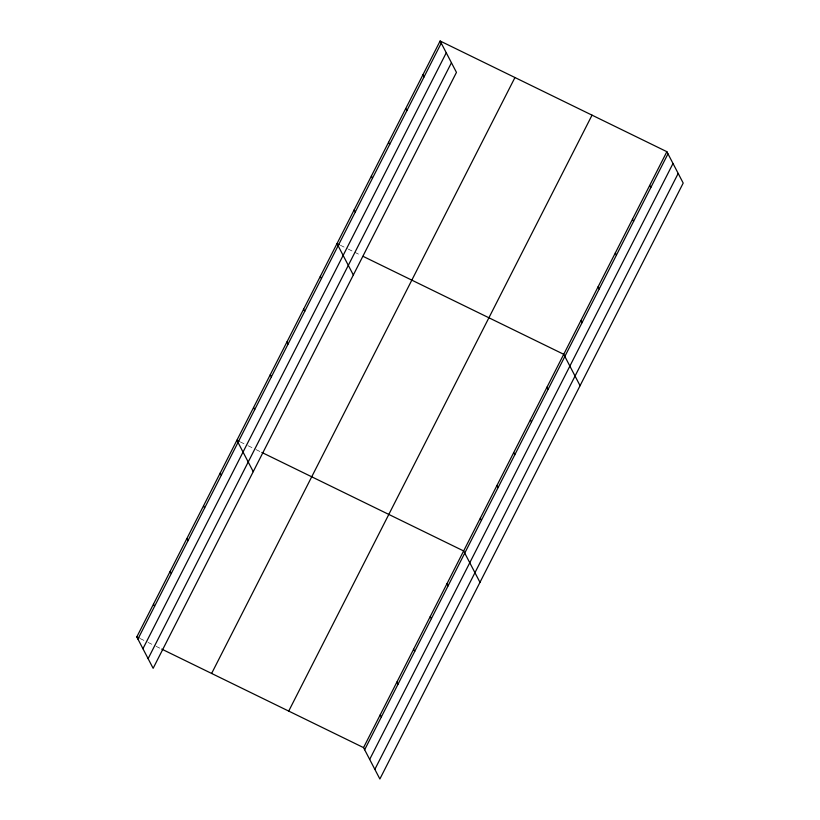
<?xml version="1.0" encoding="UTF-8"?>
<svg xmlns="http://www.w3.org/2000/svg" width="820" height="820" viewBox="0 0 820 820"><rect width="100%" height="100%" fill="white"/><g stroke="black" fill="none" stroke-linecap="round" stroke-linejoin="round"><path stroke-width="0.61" stroke-dasharray="4.1 3.07" d="M340.392 245.272L347.198 248.593M348.326 249.147L360.8 255.235M240.291 441.929L247.097 445.25M248.234 445.803L255.03 449.124M256.168 449.678L261.836 452.445M140.2 638.585L146.995 641.906M148.133 642.46L154.939 645.781M156.066 646.334L160.607 648.548"/><path stroke-width="1.23" d="M440.125 41L456.463 72.385L153.135 668.31L136.797 636.925L440.125 41L666.865 151.69L683.203 183.075L379.875 779L363.537 747.614L161.735 649.102M137.914 639.067L441.242 43.142M142.936 648.712L446.264 52.798M148.112 658.655L451.441 62.74M211.621 673.456L514.95 77.531M288.712 711.083L592.04 115.159M363.537 747.614L666.865 151.69M364.654 749.757L667.982 153.832M369.676 759.412L673.005 163.487M374.853 769.355L678.181 173.43M339.265 244.719L336.989 243.612L353.328 274.997M363.065 256.342L563.729 354.301L580.068 385.687M239.163 441.375L236.898 440.268L253.236 471.654M261.836 452.445L463.638 550.958L479.977 582.343M136.797 636.925L139.062 638.032M649.676 185.463L650.793 187.606M632.486 219.227L633.604 221.369M615.297 253.001L616.414 255.143M598.108 286.764L599.225 288.906M580.919 320.538L582.036 322.68M422.935 74.774L424.053 76.916M405.746 108.537L406.863 110.679M547.053 387.081L548.17 389.223M388.557 142.311L389.674 144.453M530.366 419.86L531.483 422.003M371.368 176.074L372.485 178.217M513.689 452.63L514.796 454.772M354.178 209.848L355.296 211.99M497.002 485.409L498.119 487.551M480.315 518.189L481.432 520.331M320.312 276.391L321.43 278.534M446.951 583.737L448.068 585.88M303.625 309.171L304.743 311.313M430.264 616.507L431.381 618.659M286.949 341.94L288.056 344.082M413.587 649.286L414.705 651.428M270.262 374.719L271.379 376.862M396.9 682.066L398.018 684.208M253.575 407.489L254.692 409.641M380.224 714.835L381.331 716.987M220.211 473.048L221.328 475.19M203.524 505.817L204.641 507.959M186.847 538.596L187.964 540.739M170.16 571.376L171.277 573.518M153.473 604.145L154.59 606.287"/></g></svg>
